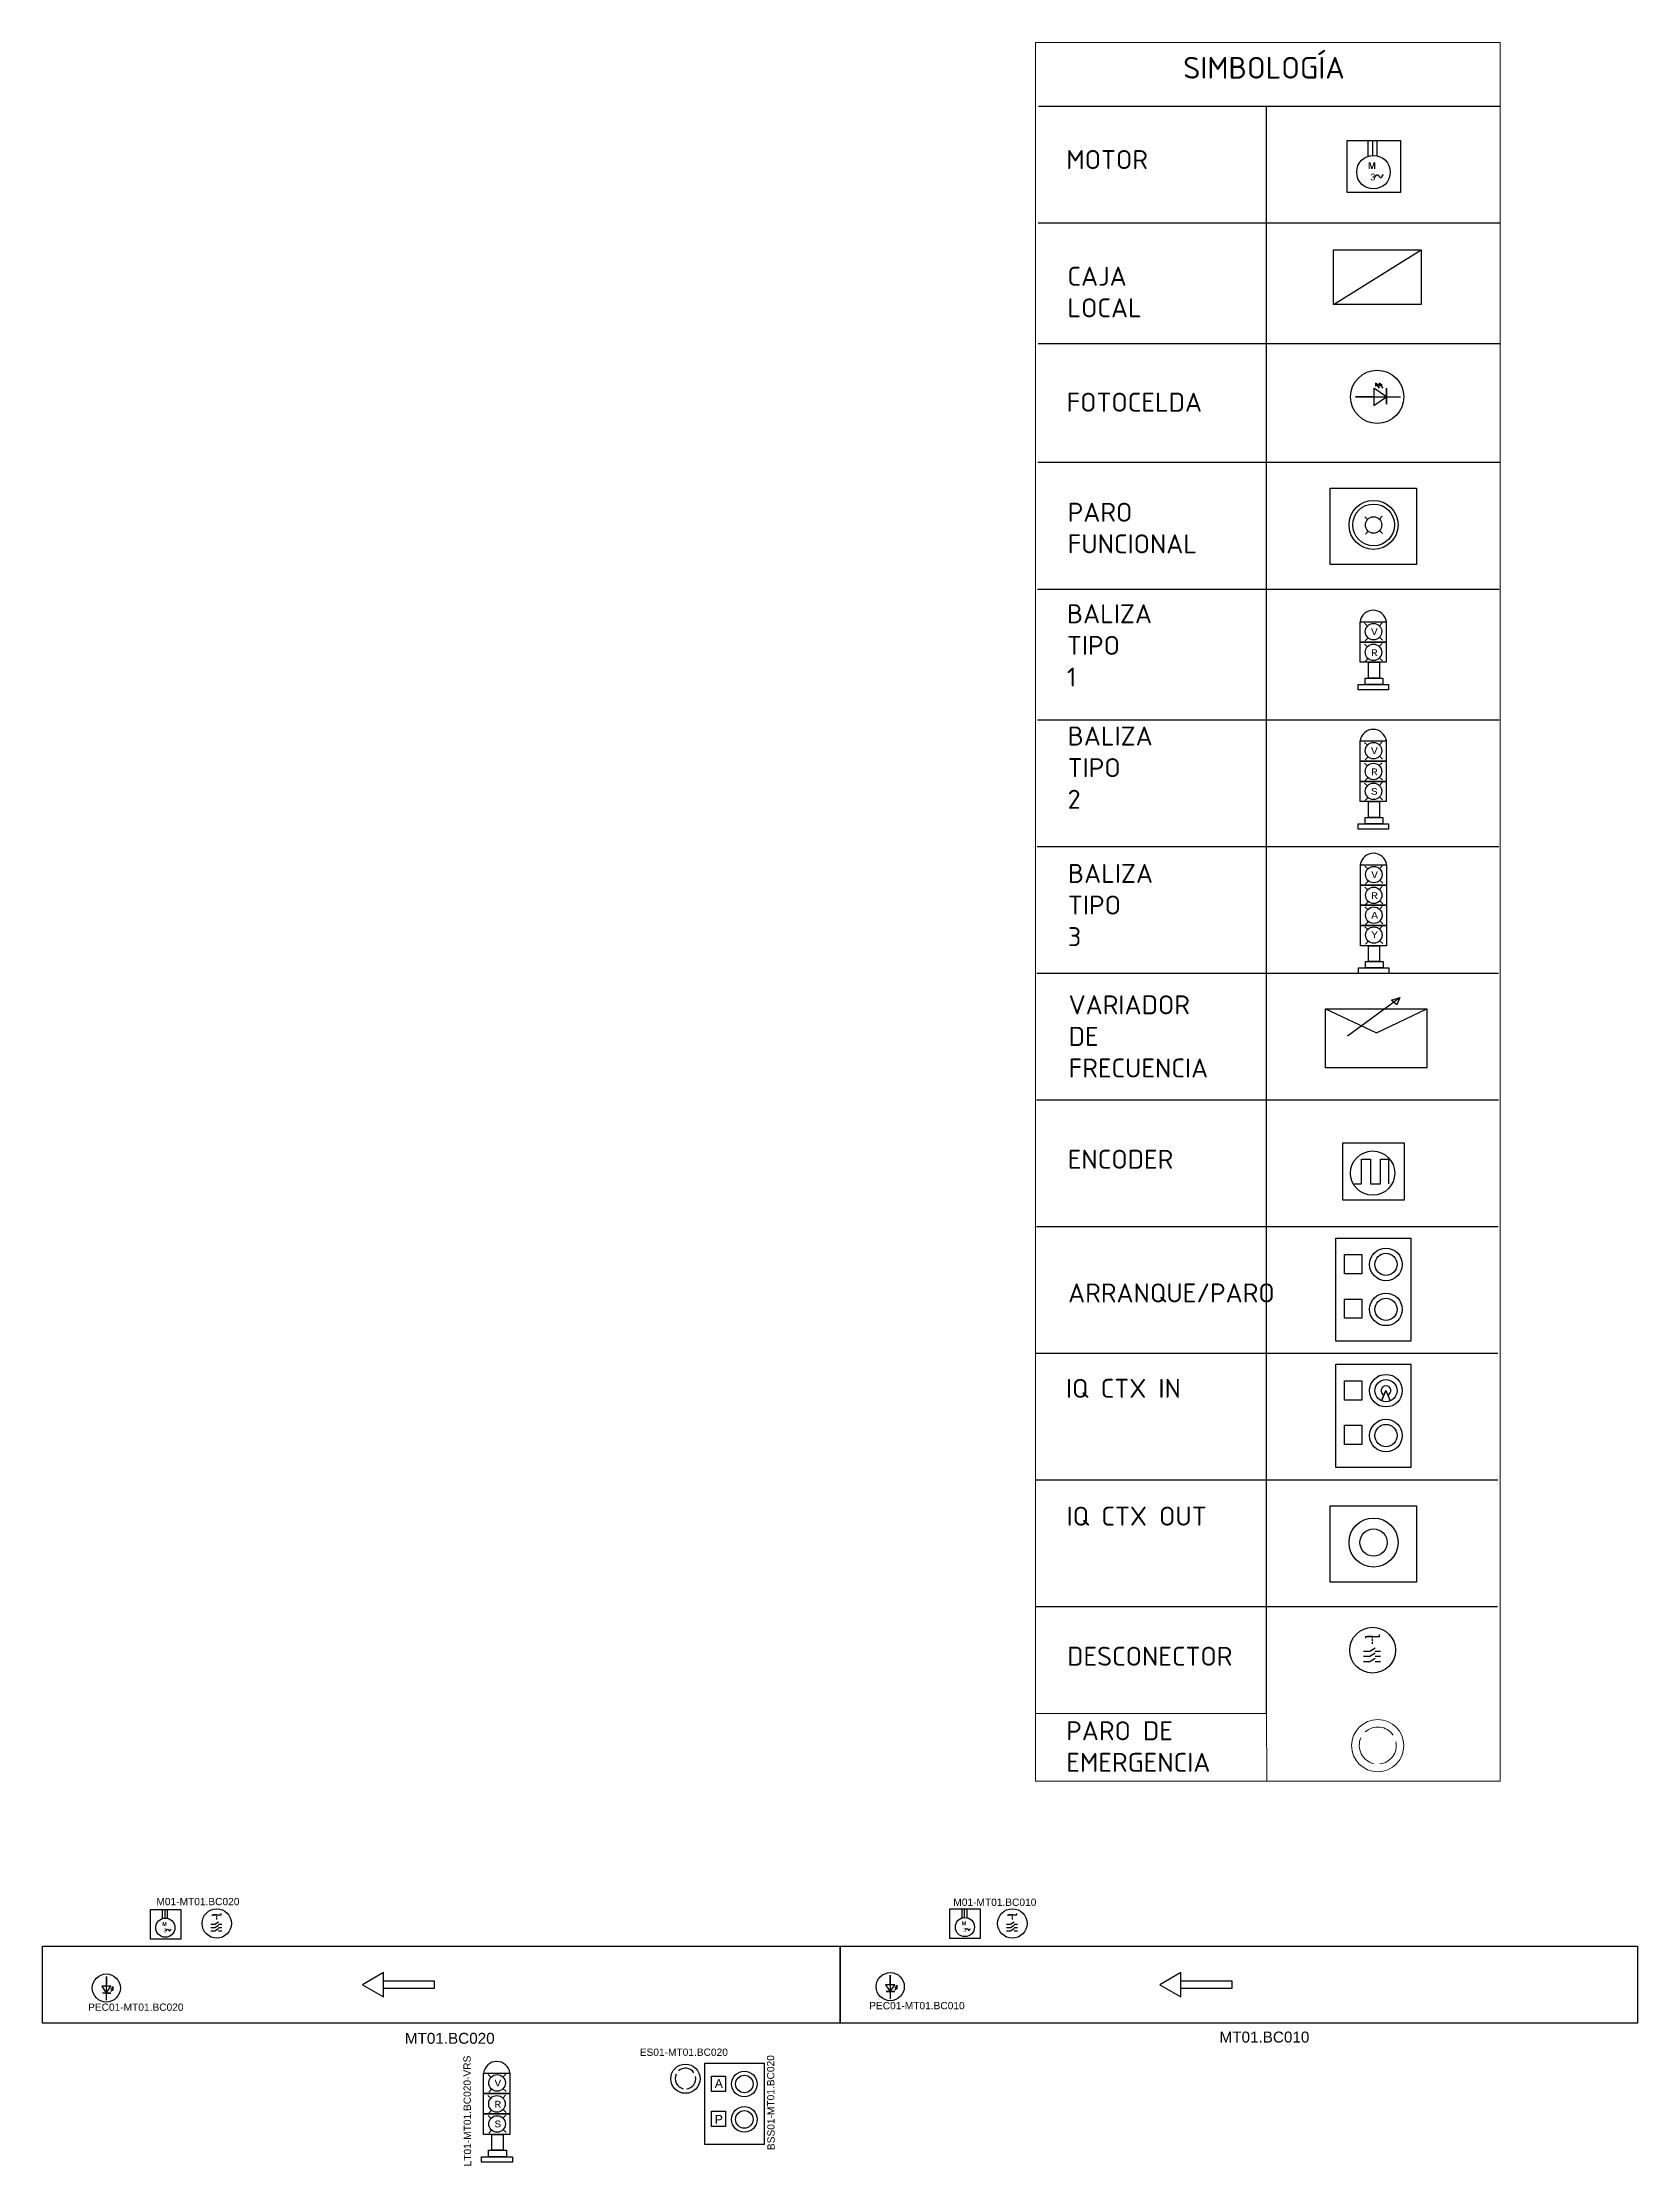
# Model space of a CAD drawing. Header units: inches. Extents: x 281601 to 402894, y -153394 to -83814.
# Drawn here: x 380975 to 402894, y -153318 to -124146 of the extents above; entities that cross this region are included whole.
import ezdxf

# ---------------------------------------------------------------- set-up
doc = ezdxf.new("R2010")
doc.units = ezdxf.units.IN
doc.linetypes.add('DASHED', pattern=[0.75, 0.5, -0.25])
for name, color, linetype in [('Balizas', 7, 'Continuous'), ('Botoneras', 14, 'Continuous'), ('Desconector', 7, 'Continuous'), ('Encoder', 50, 'Continuous'), ('Motores', 7, 'Continuous'), ('PEC', 7, 'Continuous'), ('PEMERGENCIA', 1, 'Continuous')]:
    doc.layers.add(name, color=color, linetype=linetype)
for name, color, linetype, lineweight in [('NOMBRES', 7, 'Continuous', 0), ('NPE', 7, 'Continuous', 5), ('Num Motor', 7, 'Continuous', 0)]:
    doc.layers.add(name, color=color, linetype=linetype, lineweight=lineweight)
doc.styles.add('Annotative', font='arial.ttf', dxfattribs={"height": 250})
doc.styles.add('Estilo1', font='isocteur.ttf')
doc.styles.add('isocop', font='isocp.shx')

# ---------------------------------------------------------------- blocks, each defined once
blk = doc.blocks.new('Motor trifasico')
at = {"color": 116, "true_color": 0x136734}
for p, q in [((2057.25, 3405.53), (2057.25, 3406.32)), ((2057.25, 3406.32), (2058.13, 3406.31)), ((2064.88, 3406.27), (2064.88, 3400.48)), ((2066.56, 3406.31), (2066.56, 3400.77)), ((2068.17, 3406.26), (2068.17, 3400.66))]:
    blk.add_line(p, q, dxfattribs=at)
blk.add_lwpolyline([(2058.13, 3406.31), (2076.94, 3406.31), (2076.94, 3387.12), (2057.25, 3387.12), (2057.25, 3405.53)], dxfattribs=at)
blk.add_circle((2066.95, 3394.59), 6.2, dxfattribs=at)
blk.add_spline([(2067.37, 3392.62), (2068.46, 3393.62), (2069.38, 3392.62), (2070.64, 3393.7)], degree=3, dxfattribs=at)
at = {"color": 116, "true_color": 0x136734, "insert": (2063.76, 3398.24), "char_height": 2.5, "width": 4.4429, "attachment_point": 1, "style": 'isocop'}
blk.add_mtext('\\pxqc;{\\fLucida Sans|b1|i0|c0|p34; M\\P\\pq*;} {\\fLeelawadee|b0|i0|c0|p34;3}', dxfattribs=at)
blk = doc.blocks.new('Fotocelda')
at = {"color": 5}
for points in [[(1917.58, 3371.89), (1917.58, 3365.45), (1922.3, 3368.67), (1917.58, 3371.89), (1917.58, 3368.67), (1910.88, 3368.67), (1922.3, 3368.67), (1922.3, 3371.89), (1922.3, 3365.94), (1922.3, 3368.67), (1922.3, 3368.67), (1927.41, 3368.67)], [(1919.74, 3371.88), (1918.69, 3373.05), (1919.3, 3373.05), (1918.24, 3373.71), (1918.24, 3372.58), (1918.69, 3373.05)], [(1921.06, 3371.88), (1920.01, 3373.05), (1920.62, 3373.05), (1919.57, 3373.71), (1919.57, 3372.58), (1920.01, 3373.05)]]:
    blk.add_lwpolyline(points, dxfattribs=at)
blk.add_circle((1918.83, 3368.67), 9.83, dxfattribs=at)
blk = doc.blocks.new('Interruptor principal')
at = {"color": 32, "true_color": 0xcd6928}
for p, q in [((2036.58, 3398.7), (2040.03, 3398.7)), ((2036.58, 3398.7), (2036.58, 3398.29)), ((2040.03, 3398.7), (2040.03, 3399.22)), ((2036.1, 3395.16), (2037.63, 3395.16)), ((2036.1, 3393.91), (2037.63, 3393.91)), ((2037.63, 3395.16), (2038.95, 3396)), ((2037.63, 3393.91), (2038.95, 3394.75)), ((2037.63, 3392.6), (2038.95, 3393.43)), ((2038.95, 3395.16), (2040.27, 3395.16)), ((2038.95, 3393.91), (2040.27, 3393.91)), ((2036.1, 3392.6), (2037.63, 3392.6)), ((2038.95, 3392.6), (2040.27, 3392.6))]:
    blk.add_line(p, q, dxfattribs=at)
blk.add_line((2038.32, 3398.7), (2037, 3398.7))
at = {"color": 32, "linetype": 'DASHED', "true_color": 0xcd6928}
blk.add_line((2038.32, 3396.9), (2038.32, 3398.7), dxfattribs=at)
at = {"color": 32, "true_color": 0xcd6928}
blk.add_circle((2038.32, 3395.38), 5.57, dxfattribs=at)

msp = doc.modelspace()

# ---------------------------------------------------------------- linework, layer by layer
at = {"color": 8, "elevation": 343}
for points in [[(391935, -151362), (380975, -151362), (380975, -150304), (391935, -150304)], [(402894, -151362), (391935, -151362), (391935, -150304), (402894, -150304)]]:
    msp.add_lwpolyline(points, close=True, dxfattribs=at)
at = {"elevation": 343}
for points in [[(385371, -150833), (385660, -151000), (385660, -150666)], [(386360, -150884), (385660, -150884), (385660, -150781), (386360, -150781)], [(396330, -150833), (396619, -151000), (396619, -150666)], [(397320, -150884), (396619, -150884), (396619, -150781), (397320, -150781)]]:
    msp.add_lwpolyline(points, close=True, dxfattribs=at)
at = {"layer": 'Balizas', "color": 0}
for p, q in [((387098, -152068), (387138, -152106)), ((387147, -152269), (387108, -152311)), ((387341, -152062), (387303, -152103)), ((387305, -152262), (387347, -152301)), ((387097, -152356), (387138, -152393)), ((387146, -152557), (387107, -152598)), ((387340, -152350), (387302, -152391)), ((387304, -152549), (387346, -152589)), ((387098, -152631), (387138, -152669)), ((387147, -152833), (387108, -152874)), ((387341, -152626), (387303, -152667)), ((387305, -152825), (387347, -152865))]:
    msp.add_line(p, q, dxfattribs=at)
for points in [[(387036, -152047), (387400, -152047), (387400, -152328), (387036, -152328)], [(387036, -152328), (387400, -152328), (387400, -152609), (387036, -152609)], [(387036, -152609), (387400, -152609), (387400, -152890), (387036, -152890)], [(387106, -153109), (387352, -153109), (387352, -153197), (387106, -153197)], [(387151, -152890), (387304, -152890), (387304, -153109), (387151, -153109)], [(387009, -153197), (387433, -153197), (387433, -153273), (387009, -153273)]]:
    msp.add_lwpolyline(points, close=True, dxfattribs=at)
for centre in [(387222, -152183), (387221, -152471), (387222, -152747)]:
    msp.add_circle(centre, 114, dxfattribs=at)
msp.add_arc((387218, -152071), 183, 7.4074, 172.5926, dxfattribs=at)
at = {"layer": 'Botoneras', "color": 0}
for points in [[(390078, -151913), (390891, -151913), (390891, -153029), (390078, -153029)], [(390170, -152092), (390360, -152092), (390360, -152300), (390170, -152300)], [(390170, -152573), (390360, -152573), (390360, -152780), (390170, -152780)]]:
    msp.add_lwpolyline(points, close=True, dxfattribs=at)
for centre, radius in [((390620, -152198), 176), ((390620, -152198), 121), ((390620, -152684), 176), ((390620, -152684), 121)]:
    msp.add_circle(centre, radius, dxfattribs=at)
at = {"layer": 'Encoder', "color": 2, "true_color": 0xf1eb1f}
msp.add_line((399470, -139492), (399470, -139828), dxfattribs=at)
at = {"layer": 'Encoder', "elevation": 0}
msp.add_lwpolyline([(398844, -139266), (399685, -139266), (399685, -140052), (398844, -140052)], close=True, dxfattribs=at)
msp.add_lwpolyline([(399001, -139828), (399100, -139828), (399100, -139492), (399226, -139492), (399226, -139828), (399360, -139828), (399360, -139492), (399470, -139492)], dxfattribs=at)
at = {"layer": 'Encoder'}
msp.add_circle((399254, -139682), 304, dxfattribs=at)
at = {"layer": 'Motores', "color": 0}
for p, q in [((401006, -125025), (394662, -125025)), ((397795, -147109), (397795, -125025)), ((401003, -126630), (394659, -126630)), ((398717, -127749), (399919, -126996)), ((401000, -128289), (394656, -128289)), ((400997, -129920), (394653, -129920)), ((399145, -130662), (399185, -130699)), ((399385, -130656), (399347, -130696)), ((399193, -130860), (399154, -130902)), ((399349, -130853), (399391, -130892)), ((400994, -131661), (394650, -131661)), ((399143, -132127), (399183, -132165)), ((399384, -132122), (399346, -132162)), ((399143, -132412), (399183, -132450)), ((399192, -132326), (399153, -132368)), ((399383, -132406), (399345, -132447)), ((399348, -132319), (399389, -132358)), ((399191, -132611), (399152, -132653)), ((399347, -132604), (399389, -132643)), ((400991, -133456), (394647, -133456)), ((399143, -133764), (399183, -133801)), ((399384, -133758), (399346, -133798)), ((399143, -134049), (399183, -134086)), ((399192, -133963), (399153, -134004)), ((399383, -134043), (399345, -134083)), ((399348, -133955), (399389, -133995)), ((399143, -134322), (399183, -134359)), ((399191, -134247), (399152, -134289)), ((399384, -134316), (399346, -134356)), ((399347, -134240), (399389, -134279)), ((399192, -134521), (399153, -134562)), ((399348, -134513), (399389, -134553)), ((400988, -135197), (394644, -135197)), ((399147, -135466), (399187, -135503)), ((399387, -135460), (399349, -135501)), ((399146, -135751), (399186, -135788)), ((399195, -135665), (399156, -135706)), ((399387, -135745), (399349, -135785)), ((399351, -135658), (399393, -135697)), ((399147, -136024), (399187, -136061)), ((399195, -135950), (399156, -135991)), ((399195, -136223), (399156, -136264)), ((399387, -136018), (399349, -136058)), ((399351, -135942), (399393, -135982)), ((399351, -136215), (399393, -136255)), ((399147, -136296), (399187, -136334)), ((399195, -136495), (399156, -136537)), ((399387, -136290), (399349, -136331)), ((399351, -136488), (399393, -136527)), ((400985, -136937), (394641, -136937)), ((400982, -138678), (394637, -138678)), ((400979, -140418), (394634, -140418)), ((400979, -140418), (394663, -140418)), ((400976, -142159), (394631, -142159)), ((400973, -143900), (394628, -143900)), ((400970, -145640), (394625, -145640))]:
    msp.add_line(p, q, dxfattribs=at)
at = {"layer": 'Motores', "color": 141, "true_color": 0xadddf7}
for p, q in [((398909, -137795), (399629, -137270)), ((399513, -137306), (399629, -137270)), ((399587, -137370), (399513, -137306)), ((399629, -137270), (399587, -137370))]:
    msp.add_line(p, q, dxfattribs=at)
at = {"layer": 'Motores', "color": 0, "elevation": 0}
for points in [[(398717, -126996), (399919, -126996), (399919, -127749), (398717, -127749)], [(398672, -130270), (399858, -130270), (399858, -131320), (398672, -131320)], [(399081, -132107), (399442, -132107), (399442, -132385), (399081, -132385)], [(399081, -132385), (399442, -132385), (399442, -132663), (399081, -132663)], [(399195, -132663), (399347, -132663), (399347, -132879), (399195, -132879)], [(399055, -132967), (399474, -132967), (399474, -133042), (399055, -133042)], [(399151, -132879), (399395, -132879), (399395, -132967), (399151, -132967)], [(399081, -133743), (399442, -133743), (399442, -134021), (399081, -134021)], [(399081, -134021), (399442, -134021), (399442, -134300), (399081, -134300)], [(399081, -134300), (399442, -134300), (399442, -134578), (399081, -134578)], [(399195, -134578), (399347, -134578), (399347, -134794), (399195, -134794)], [(399055, -134881), (399474, -134881), (399474, -134957), (399055, -134957)], [(399151, -134794), (399395, -134794), (399395, -134881), (399151, -134881)], [(399085, -135445), (399445, -135445), (399445, -135724), (399085, -135724)], [(399085, -135724), (399445, -135724), (399445, -136002), (399085, -136002)], [(399085, -136002), (399445, -136002), (399445, -136280), (399085, -136280)], [(399085, -136280), (399445, -136280), (399445, -136558), (399085, -136558)], [(399155, -136774), (399398, -136774), (399398, -136862), (399155, -136862)], [(399199, -136558), (399350, -136558), (399350, -136774), (399199, -136774)], [(399059, -136862), (399478, -136862), (399478, -136937), (399059, -136937)], [(398749, -140575), (399780, -140575), (399780, -141992), (398749, -141992)], [(398865, -140802), (399106, -140802), (399106, -141065), (398865, -141065)], [(398865, -141413), (399106, -141413), (399106, -141676), (398865, -141676)], [(398749, -142309), (399780, -142309), (399780, -143726), (398749, -143726)], [(398865, -142537), (399106, -142537), (399106, -142800), (398865, -142800)], [(398865, -143147), (399106, -143147), (399106, -143410), (398865, -143410)], [(398672, -144253), (399858, -144253), (399858, -145304), (398672, -145304)]]:
    msp.add_lwpolyline(points, close=True, dxfattribs=at)
at = {"layer": 'Motores', "color": 141, "true_color": 0xadddf7, "elevation": 0}
msp.add_lwpolyline([(398606, -137424), (399998, -137424), (399998, -138235), (398606, -138235)], close=True, dxfattribs=at)
msp.add_lwpolyline([(398606, -137424), (399308, -137754), (399998, -137424)], dxfattribs=at)
at = {"layer": 'Motores', "color": 0, "elevation": 0}
msp.add_lwpolyline([(399437, -142671), (399437, -142671), (399437, -142671), (399375, -142811), (399437, -142671), (399437, -142671), (399497, -142812)], dxfattribs=at)
at = {"layer": 'Motores', "color": 0}
for centre, radius in [((399267, -130775), 337), ((399267, -130775), 287), ((399267, -130776), 113), ((399266, -132242), 113), ((399265, -132526), 113), ((399266, -133878), 113), ((399265, -134163), 113), ((399266, -134436), 113), ((399270, -135580), 113), ((399269, -135865), 113), ((399270, -136138), 113), ((399270, -136411), 113), ((399437, -140936), 224), ((399437, -140936), 153), ((399437, -141554), 224), ((399437, -141554), 153), ((399437, -142671), 224), ((399437, -142671), 153), ((399437, -143288), 224), ((399437, -143288), 153), ((399267, -144758), 337), ((399267, -144758), 187)]:
    msp.add_circle(centre, radius, dxfattribs=at)
for centre, radius, start, end in [((399262, -132130), 182, 7.4074, 172.5926), ((399262, -133767), 182, 7.4074, 172.5926), ((399265, -135469), 182, 7.4074, 172.5926), ((399437, -142671), 67.8, 292.9273, 246.2265)]:
    msp.add_arc(centre, radius, start, end, dxfattribs=at)
at = {"layer": 'Num Motor'}
for p, q in [((394622, -148035), (394622, -124146)), ((394622, -124146), (401006, -124146)), ((401006, -124146), (401006, -148035)), ((394622, -147109), (397795, -147109)), ((397795, -147109), (397799, -148035)), ((394622, -148035), (401006, -148035))]:
    msp.add_line(p, q, dxfattribs=at)
at = {"layer": 'Num Motor', "color": 1}
msp.add_circle((399324, -147549), 359, dxfattribs=at)
msp.add_circle((399324, -147549), 359, dxfattribs=at)
for centre, radius, start, end in [((399326, -147547), 254, 34.6645, 132.9651), ((399326, -147546), 256, 155.3812, 257.1215), ((399325, -147547), 254, 275.9995, 11.9942)]:
    msp.add_arc(centre, radius, start, end, dxfattribs=at)
at = {"layer": 'PEMERGENCIA', "color": 1}
msp.add_circle((389811, -152125), 201, dxfattribs=at)
msp.add_circle((389811, -152125), 201, dxfattribs=at)
for centre, radius, start, end in [((389811, -152123), 142, 34.6645, 132.9651), ((389812, -152123), 143, 155.3812, 257.1215), ((389811, -152124), 142, 275.9995, 11.9942)]:
    msp.add_arc(centre, radius, start, end, dxfattribs=at)

# ---------------------------------------------------------------- block references
at = {"layer": 'Desconector'}
for p, xscale, yscale, zscale in [((284124, -338017), 56.48244371018369, 56.48244371018369, 56.48244371018369), ((309530, -272993), 36.22589640801436, 36.22589640801436, 36.22589640801436), ((320463, -272993), 36.22589640801436, 36.22589640801436, 36.22589640801436)]:
    msp.add_blockref('Interruptor principal', p, dxfattribs=dict(at, xscale=xscale, yscale=yscale, zscale=zscale))
at = {"layer": 'Motores', "color": 2}
for p, xscale, yscale, zscale in [((322336, -252271), 37.21871120585639, 37.21871120585639, 37.21871120585639), ((338860, -221990, -34), 21.19265796742174, 21.19265796742174, 21.19265796742174), ((349847, -221982), 21.19265796742174, 21.19265796742174, 21.19265796742174)]:
    msp.add_blockref('Motor trifasico', p, dxfattribs=dict(at, xscale=xscale, yscale=yscale, zscale=zscale))
at = {"layer": 'Motores', "color": 5, "xscale": 37.21871120585639, "yscale": 37.21871120585639, "zscale": 37.21871120585639}
msp.add_blockref('Fotocelda', (327900, -254393), dxfattribs=at)
at = {"layer": 'PEC', "color": 5, "xscale": 19.66336690283918, "yscale": 19.66336690283918, "zscale": 19.66336690283918, "rotation": 269.9692129002194}
for p in [(315634, -113113), (326406, -113094)]:
    msp.add_blockref('Fotocelda', p, dxfattribs=at)

# ---------------------------------------------------------------- texts
at = {"char_height": 150, "width": 55.01, "attachment_point": 1, "style": 'Annotative'}
for s, insert in [('MT01.BC020', (385955, -151495, 345)), ('MT01.BC010', (397150, -151478, 345))]:
    msp.add_mtext(s, dxfattribs=dict(at, insert=insert))
at = {"layer": 'Balizas', "color": 0, "char_height": 94, "attachment_point": 1, "style": 'Estilo1'}
for s, insert in [('V', (387186, -152137)), ('R', (387186, -152429)), ('S', (387186, -152700))]:
    msp.add_mtext_dynamic_manual_height_columns(s, width=2.5, gutter_width=12.5, heights=[0], dxfattribs=dict(at, insert=insert))
at = {"layer": 'Botoneras', "char_height": 121, "attachment_point": 1, "style": 'Annotative'}
for s, insert, width in [('A', (390213, -152131), 270.82), ('P', (390213, -152623), 250)]:
    msp.add_mtext(s, dxfattribs=dict(at, insert=insert, width=width))
at = {"layer": 'Motores', "color": 114, "true_color": 0x139b48, "char_height": 93.05, "attachment_point": 1, "style": 'Estilo1'}
for s, width, insert in [(' {\\fISOCPEUR|b0|i0|c0|p34;\\H3.2x;\\C256;SIMBOLOGÍA}', 866.48, (396651, -124345)), (' {\\fISOCPEUR|b0|i0|c0|p34;\\H2.8x;\\C256;MOTOR}', 427.66, (395043, -125625)), (' {\\fISOCPEUR|b0|i0|c0|p34;\\H2.8x;\\C256;CAJA LOCAL}', 427.66, (395060, -127228))]:
    msp.add_mtext_dynamic_manual_height_columns(s, width=width, gutter_width=63.5, heights=[0], dxfattribs=dict(at, insert=insert))
at = {"layer": 'Motores', "color": 0, "attachment_point": 1, "style": 'Estilo1'}
for s, width, insert, char_height in [(' {\\fISOCPEUR|b0|i0|c0|p34;\\H2.8x;\\C256;FOTOCELDA}', 427.66, (395048, -128959), 93.05), (' {\\fISOCPEUR|b0|i0|c0|p34;\\H2.8x;\\C256;PARO FUNCIONAL}', 427.66, (395063, -130471), 93.05), (' {\\fISOCPEUR|b0|i0|c0|p34;\\H2.8x;\\C256;BALIZA TIPO 1}', 427.66, (395053, -131866), 93.05), ('V', 12.71, (399231, -132195), 93), ('R', 12.71, (399231, -132485), 93), (' {\\fISOCPEUR|b0|i0|c0|p34;\\H2.8x;\\C256;BALIZA TIPO 2}', 427.66, (395063, -133546), 93.05), ('V', 12.71, (399231, -133832), 93), ('R', 12.71, (399231, -134121), 93), ('S', 12.71, (399231, -134390), 93), (' {\\fISOCPEUR|b0|i0|c0|p34;\\H2.8x;\\C256;BALIZA TIPO 3}', 427.66, (395067, -135434), 93.05), ('V', 12.71, (399234, -135534), 93), ('R', 12.71, (399234, -135823), 93), ('A', 12.71, (399234, -136092), 93), ('Y', 12.71, (399234, -136360), 93), ('{\\fISOCPEUR|b0|i0|c0|p34;\\H2.8x;\\C256;VARIADOR DE FRECUENCIA}', 371.29, (395076, -137239), 93.05), ('{\\fISOCPEUR|b0|i0|c0|p34;\\H2.8x;\\C256;ENCODER}', 371.29, (395065, -139361), 93.05), ('{\\fISOCPEUR|b0|i0|c0|p34;\\H2.8x;\\C256;ARRANQUE/PARO}', 371.29, (395069, -141198), 93.05), ('{\\fISOCPEUR|b0|i0|c0|p34;\\H2.8x;\\C256;IQ CTX IN}', 1617.9, (395039, -142509), 93.05), ('{\\fISOCPEUR|b0|i0|c0|p34;\\H2.8x;\\C256;IQ CTX OUT}', 1927.41, (395048, -144265), 93.05), ('{\\fISOCPEUR|b0|i0|c0|p34;\\H2.8x;\\C256;DESCONECTOR}', 371.29, (395056, -146190), 93.05), ('{\\fISOCPEUR|b0|i0|c0|p34;\\H2.8x;\\C256;PARO DE EMERGENCIA}', 1580.47, (395043, -147214), 93.05)]:
    msp.add_mtext_dynamic_manual_height_columns(s, width=width, gutter_width=63.5, heights=[0], dxfattribs=dict(at, insert=insert, char_height=char_height))
at = {"layer": 'NOMBRES', "char_height": 100, "width": 55.01, "attachment_point": 1, "rotation": 90.2932, "style": 'Annotative'}
for s, insert in [('LT01-MT01.BC020-VRS', (386767, -153330, 690)), ('BSS01-MT01.BC020', (390937, -153106, 690))]:
    msp.add_mtext(s, dxfattribs=dict(at, insert=insert))
at = {"layer": 'NPE', "insert": (389183, -151711, 345), "char_height": 100, "width": 55.01, "attachment_point": 1, "style": 'Annotative'}
msp.add_mtext('ES01-MT01.BC020', dxfattribs=at)
at = {"layer": 'Num Motor', "char_height": 250, "width": 250, "attachment_point": 1, "style": 'Annotative'}
for s, insert in [('{\\H0.4x;M01-MT01.BC020}', (382541, -149641)), ('{\\H0.4x;M01-MT01.BC010}', (393492, -149650)), ('{\\H0.4x;PEC01-MT01.BC020}', (381602, -151092)), ('{\\H0.4x;PEC01-MT01.BC010}', (392336, -151071))]:
    msp.add_mtext(s, dxfattribs=dict(at, insert=insert))

doc.saveas('drawing.dxf')
